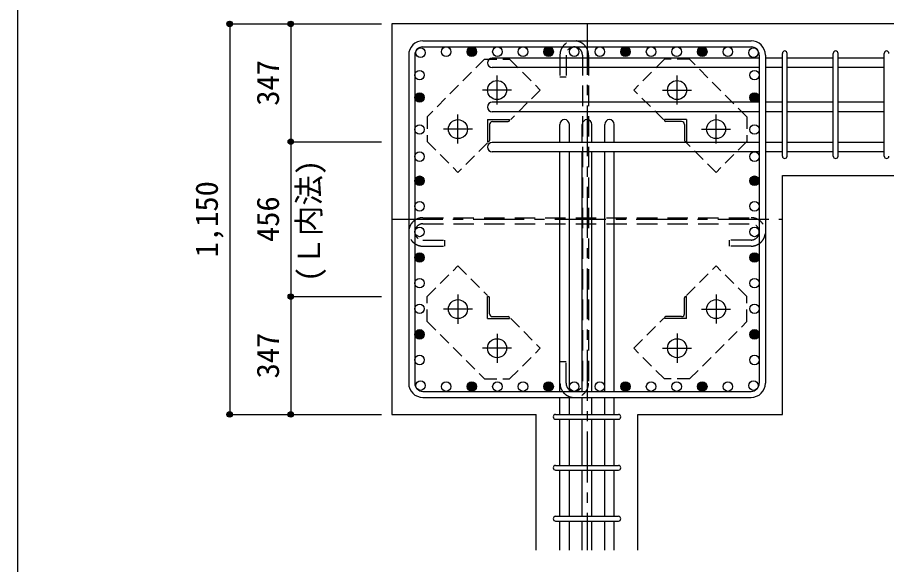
# Model space of a CAD drawing. Units: millimetres at full size, sheet at 1:30. Extents: x -5973 to 5954, y -4195 to 4201.
# Drawn here: x -5973 to -3414, y 1506 to 3117 of the extents above; entities that cross this region are included whole.
import ezdxf
from ezdxf.enums import TextEntityAlignment as Align

# ---------------------------------------------------------------- set-up
doc = ezdxf.new("R2010")
doc.units = ezdxf.units.MM
doc.header["$LTSCALE"] = 30
doc.header["$PDMODE"] = 32
doc.header["$PDSIZE"] = 15
for name, pattern in [('CHAIN1', [8, 5, -1, 1, -1]), ('DASHED1', [1.8, 1.2, -0.6]), ('DASHED2', [3, 2, -1])]:
    doc.linetypes.add(name, pattern=pattern)
for name, color, linetype in [('0-1', 2, 'Continuous'), ('0-2', 4, 'CHAIN1'), ('0-3', 4, 'Continuous'), ('0-4', 7, 'Continuous'), ('0-5', 7, 'Continuous'), ('0-6', 7, 'Continuous'), ('0-9', 4, 'DASHED1'), ('0-A', 4, 'Continuous'), ('0-C', 7, 'DASHED2'), ('0-D', 4, 'Continuous'), ('F-0_枠', 6, 'Continuous')]:
    doc.layers.add(name, color=color, linetype=linetype)
doc.styles.add('ＭＳ ゴシック', font='')
doc.styles.get('ＭＳ ゴシック').set_extended_font_data('MS Gothic')

msp = doc.modelspace()

# ---------------------------------------------------------------- linework, layer by layer
at = {"layer": '0-1'}
for p, q in [((-3320.8, 3098.3), (-4870.8, 3098.3)), ((-4870.8, 3098.3), (-4870.8, 1948.3)), ((-3720.8, 2651.8), (-3320.8, 2651.8)), ((-3720.8, 1948.3), (-3720.8, 2651.8)), ((-4870.8, 1948.3), (-4445.3, 1948.3)), ((-4445.3, 1548.3), (-4445.3, 1948.3)), ((-4146.3, 1548.3), (-4146.3, 1948.3)), ((-4146.3, 1948.3), (-3720.8, 1948.3))]:
    msp.add_line(p, q, dxfattribs=at)
at = {"layer": '0-2'}
for p, q in [((-4560.8, 2860.5), (-4560.8, 2946)), ((-4030.8, 2860.6), (-4030.8, 2946.1)), ((-4518.1, 2903.3), (-4603.6, 2903.3)), ((-4073.6, 2903.3), (-3988.1, 2903.3)), ((-4675.8, 2745.5), (-4675.8, 2831)), ((-3915.8, 2745.6), (-3915.8, 2831.1)), ((-4633.1, 2788.3), (-4718.6, 2788.3)), ((-3958.6, 2788.3), (-3873.1, 2788.3)), ((-4675.8, 2301), (-4675.8, 2215.5)), ((-3915.8, 2301.1), (-3915.8, 2215.6)), ((-4633, 2258.3), (-4718.5, 2258.3)), ((-3958.5, 2258.3), (-3873, 2258.3)), ((-4560.8, 2186), (-4560.8, 2100.5)), ((-4030.8, 2186.1), (-4030.8, 2100.6)), ((-4518, 2143.3), (-4603.5, 2143.3)), ((-4073.5, 2143.3), (-3988, 2143.3))]:
    msp.add_line(p, q, dxfattribs=at)
at = {"layer": '0-2', "color": 3, "linetype": 'Continuous'}
for centre in [(-4560.8, 2903.3), (-4030.8, 2903.3), (-4675.8, 2788.3), (-3915.8, 2788.3), (-4675.8, 2258.3), (-3915.8, 2258.3), (-4560.8, 2143.3), (-4030.8, 2143.3)]:
    msp.add_circle(centre, 28, dxfattribs=at)
at = {"layer": '0-3', "color": 3}
for centre in [(-4785.87, 3013.37), (-4710.48, 3016.3), (-4635.08, 3016.3), (-4559.69, 3016.3), (-4484.29, 3016.3), (-4408.89, 3016.3), (-4333.5, 3016.3), (-4258.1, 3016.3), (-4182.71, 3016.3), (-4107.31, 3016.3), (-4031.92, 3016.3), (-3956.52, 3016.3), (-3881.13, 3016.3), (-3805.73, 3013.37), (-4788.8, 2947.37), (-3802.8, 2947.37), (-4788.8, 2881.37), (-3802.8, 2881.37), (-4788.8, 2787.18), (-3802.8, 2787.18), (-4788.8, 2707.3), (-3802.8, 2707.3), (-4788.8, 2636.39), (-3802.8, 2636.39), (-4788.8, 2561), (-3802.8, 2561), (-4788.8, 2485.6), (-3802.8, 2485.6), (-4788.8, 2410.21), (-3802.8, 2410.21), (-4788.8, 2334.81), (-3802.8, 2334.81), (-4788.8, 2259.41), (-3802.8, 2259.41), (-4788.8, 2184.02), (-3802.8, 2184.02), (-4788.8, 2108.62), (-3802.8, 2108.62), (-4785.87, 2033.23), (-4710.48, 2030.3), (-4635.08, 2030.3), (-4559.69, 2030.3), (-4484.29, 2030.3), (-4408.89, 2030.3), (-4333.5, 2030.3), (-4258.1, 2030.3), (-4182.71, 2030.3), (-4107.31, 2030.3), (-4031.92, 2030.3), (-3956.52, 2030.3), (-3881.13, 2030.3), (-3805.73, 2033.23)]:
    msp.add_circle(centre, 14, dxfattribs=at)
at = {"layer": '0-3'}
for centre, radius in [((-4635.08, 3016.3), 12.6), ((-4635.08, 3016.3), 11.2), ((-4635.08, 3016.3), 9.8), ((-4635.08, 3016.3), 8.4), ((-4635.08, 3016.3), 7), ((-4635.08, 3016.3), 5.6), ((-4635.08, 3016.3), 4.2), ((-4408.89, 3016.3), 12.6), ((-4408.89, 3016.3), 11.2), ((-4408.89, 3016.3), 9.8), ((-4408.89, 3016.3), 8.4), ((-4408.89, 3016.3), 7), ((-4408.89, 3016.3), 5.6), ((-4408.89, 3016.3), 4.2), ((-4182.71, 3016.3), 12.6), ((-4182.71, 3016.3), 11.2), ((-4182.71, 3016.3), 9.8), ((-4182.71, 3016.3), 8.4), ((-4182.71, 3016.3), 7), ((-4182.71, 3016.3), 5.6), ((-4182.71, 3016.3), 4.2), ((-3956.52, 3016.3), 12.6), ((-3956.52, 3016.3), 11.2), ((-3956.52, 3016.3), 9.8), ((-3956.52, 3016.3), 8.4), ((-3956.52, 3016.3), 7), ((-3956.52, 3016.3), 5.6), ((-3956.52, 3016.3), 4.2), ((-4635.08, 3016.3), 2.8), ((-4635.08, 3016.3), 1.4), ((-4408.89, 3016.3), 2.8), ((-4408.89, 3016.3), 1.4), ((-4182.71, 3016.3), 2.8), ((-4182.71, 3016.3), 1.4), ((-3956.52, 3016.3), 2.8), ((-3956.52, 3016.3), 1.4), ((-4788.8, 2881.37), 12.6), ((-4788.8, 2881.37), 11.2), ((-3802.8, 2881.37), 12.6), ((-3802.8, 2881.37), 11.2), ((-4788.8, 2881.37), 9.8), ((-4788.8, 2881.37), 8.4), ((-4788.8, 2881.37), 7), ((-4788.8, 2881.37), 5.6), ((-4788.8, 2881.37), 4.2), ((-4788.8, 2881.37), 2.8), ((-4788.8, 2881.37), 1.4), ((-3802.8, 2881.37), 9.8), ((-3802.8, 2881.37), 8.4), ((-3802.8, 2881.37), 7), ((-3802.8, 2881.37), 5.6), ((-3802.8, 2881.37), 4.2), ((-3802.8, 2881.37), 2.8), ((-3802.8, 2881.37), 1.4), ((-4788.8, 2636.39), 12.6), ((-4788.8, 2636.39), 11.2), ((-4788.8, 2636.39), 9.8), ((-4788.8, 2636.39), 8.4), ((-4788.8, 2636.39), 7), ((-4788.8, 2636.39), 5.6), ((-4788.8, 2636.39), 4.2), ((-4788.8, 2636.39), 2.8), ((-4788.8, 2636.39), 1.4), ((-3802.8, 2636.39), 12.6), ((-3802.8, 2636.39), 11.2), ((-3802.8, 2636.39), 9.8), ((-3802.8, 2636.39), 8.4), ((-3802.8, 2636.39), 7), ((-3802.8, 2636.39), 5.6), ((-3802.8, 2636.39), 4.2), ((-3802.8, 2636.39), 2.8), ((-3802.8, 2636.39), 1.4), ((-4788.8, 2410.21), 12.6), ((-4788.8, 2410.21), 11.2), ((-4788.8, 2410.21), 9.8), ((-4788.8, 2410.21), 8.4), ((-4788.8, 2410.21), 7), ((-4788.8, 2410.21), 5.6), ((-4788.8, 2410.21), 4.2), ((-4788.8, 2410.21), 2.8), ((-4788.8, 2410.21), 1.4), ((-3802.8, 2410.21), 12.6), ((-3802.8, 2410.21), 11.2), ((-3802.8, 2410.21), 9.8), ((-3802.8, 2410.21), 8.4), ((-3802.8, 2410.21), 7), ((-3802.8, 2410.21), 5.6), ((-3802.8, 2410.21), 4.2), ((-3802.8, 2410.21), 2.8), ((-3802.8, 2410.21), 1.4), ((-4788.8, 2184.02), 12.6), ((-4788.8, 2184.02), 11.2), ((-4788.8, 2184.02), 9.8), ((-4788.8, 2184.02), 8.4), ((-4788.8, 2184.02), 7), ((-4788.8, 2184.02), 5.6), ((-4788.8, 2184.02), 4.2), ((-4788.8, 2184.02), 2.8), ((-4788.8, 2184.02), 1.4), ((-3802.8, 2184.02), 12.6), ((-3802.8, 2184.02), 11.2), ((-3802.8, 2184.02), 9.8), ((-3802.8, 2184.02), 8.4), ((-3802.8, 2184.02), 7), ((-3802.8, 2184.02), 5.6), ((-3802.8, 2184.02), 4.2), ((-3802.8, 2184.02), 2.8), ((-3802.8, 2184.02), 1.4), ((-4635.08, 2030.3), 12.6), ((-4635.08, 2030.3), 11.2), ((-4635.08, 2030.3), 9.8), ((-4635.08, 2030.3), 8.4), ((-4635.08, 2030.3), 7), ((-4635.08, 2030.3), 5.6), ((-4635.08, 2030.3), 4.2), ((-4635.08, 2030.3), 2.8), ((-4635.08, 2030.3), 1.4), ((-4408.89, 2030.3), 12.6), ((-4408.89, 2030.3), 11.2), ((-4408.89, 2030.3), 9.8), ((-4408.89, 2030.3), 8.4), ((-4408.89, 2030.3), 7), ((-4408.89, 2030.3), 5.6), ((-4408.89, 2030.3), 4.2), ((-4408.89, 2030.3), 2.8), ((-4408.89, 2030.3), 1.4), ((-4182.71, 2030.3), 12.6), ((-4182.71, 2030.3), 11.2), ((-4182.71, 2030.3), 9.8), ((-4182.71, 2030.3), 8.4), ((-4182.71, 2030.3), 7), ((-4182.71, 2030.3), 5.6), ((-4182.71, 2030.3), 4.2), ((-4182.71, 2030.3), 2.8), ((-4182.71, 2030.3), 1.4), ((-3956.52, 2030.3), 12.6), ((-3956.52, 2030.3), 11.2), ((-3956.52, 2030.3), 9.8), ((-3956.52, 2030.3), 8.4), ((-3956.52, 2030.3), 7), ((-3956.52, 2030.3), 5.6), ((-3956.52, 2030.3), 4.2), ((-3956.52, 2030.3), 2.8), ((-3956.52, 2030.3), 1.4)]:
    msp.add_circle(centre, radius, dxfattribs=at)
at = {"layer": '0-4'}
for p, q in [((-4778.8, 3048.3), (-3812.8, 3048.3)), ((-4778.8, 3030.3), (-3812.8, 3030.3)), ((-4820.8, 3006.3), (-4820.8, 2040.3)), ((-4802.8, 3006.3), (-4802.8, 2040.3)), ((-3788.8, 3006.3), (-3788.8, 2040.3)), ((-3770.8, 3006.3), (-3770.8, 2040.3)), ((-4778.8, 2016.3), (-3812.8, 2016.3)), ((-4778.8, 1998.3), (-3812.8, 1998.3))]:
    msp.add_line(p, q, dxfattribs=at)
for centre, radius, start, end in [((-4778.8, 3006.3), 42, 90, 180), ((-3812.8, 3006.3), 42, 0, 90), ((-4778.8, 3006.3), 24, 90, 180), ((-3812.8, 3006.3), 24, 0, 90), ((-4778.8, 2040.3), 42, 180, 270), ((-4778.8, 2040.3), 24, 180, 270), ((-4778.8, 2040.3), 24, 180, 270), ((-3812.8, 2040.3), 42, 270, 0), ((-3812.8, 2040.3), 24, 270, 0)]:
    msp.add_arc(centre, radius, start, end, dxfattribs=at)
at = {"layer": '0-5'}
for p, q in [((-3788.8, 2997.37), (-4574.8, 2997.37)), ((-3720.8, 2997.37), (-3770.8, 2997.37)), ((-3570.8, 2997.37), (-3706.8, 2997.37)), ((-3420.8, 2997.37), (-3556.8, 2997.37)), ((-3788.8, 2969.37), (-4574.8, 2969.37)), ((-3720.8, 2969.37), (-3770.8, 2969.37)), ((-3570.8, 2969.37), (-3706.8, 2969.37)), ((-3420.8, 2969.37), (-3556.8, 2969.37)), ((-3788.8, 2867.37), (-4574.8, 2867.37)), ((-3720.8, 2867.37), (-3770.8, 2867.37)), ((-3570.8, 2867.37), (-3706.8, 2867.37)), ((-3420.8, 2867.37), (-3556.8, 2867.37)), ((-3788.8, 2839.37), (-4574.8, 2839.37)), ((-3720.8, 2839.37), (-3770.8, 2839.37)), ((-3570.8, 2839.37), (-3706.8, 2839.37)), ((-3420.8, 2839.37), (-3556.8, 2839.37)), ((-4375.8, 2749.3), (-4375.8, 2802.3)), ((-4347.8, 2749.3), (-4347.8, 2802.3)), ((-4309.8, 2749.3), (-4309.8, 2802.3)), ((-4281.8, 2749.3), (-4281.8, 2802.3)), ((-4243.8, 2749.3), (-4243.8, 2802.3)), ((-4215.8, 2749.3), (-4215.8, 2802.3)), ((-3788.8, 2749.3), (-4574.8, 2749.3)), ((-3720.8, 2749.3), (-3770.8, 2749.3)), ((-3570.8, 2749.3), (-3706.8, 2749.3)), ((-3420.8, 2749.3), (-3556.8, 2749.3)), ((-3788.8, 2721.3), (-4574.8, 2721.3)), ((-4375.8, 2016.3), (-4375.8, 2721.3)), ((-4347.8, 2016.3), (-4347.8, 2721.3)), ((-4309.8, 2016.3), (-4309.8, 2721.3)), ((-4281.8, 2016.3), (-4281.8, 2721.3)), ((-4243.8, 2016.3), (-4243.8, 2721.3)), ((-4215.8, 2016.3), (-4215.8, 2721.3)), ((-3720.8, 2721.3), (-3770.8, 2721.3)), ((-3570.8, 2721.3), (-3706.8, 2721.3)), ((-3420.8, 2721.3), (-3556.8, 2721.3)), ((-4375.8, 1948.3), (-4375.8, 1998.3)), ((-4347.8, 1948.3), (-4347.8, 1998.3)), ((-4309.8, 1948.3), (-4309.8, 1998.3)), ((-4281.8, 1948.3), (-4281.8, 1998.3)), ((-4243.8, 1948.3), (-4243.8, 1998.3)), ((-4215.8, 1948.3), (-4215.8, 1998.3)), ((-4375.8, 1798.3), (-4375.8, 1934.3)), ((-4347.8, 1798.3), (-4347.8, 1934.3)), ((-4309.8, 1798.3), (-4309.8, 1934.3)), ((-4281.8, 1798.3), (-4281.8, 1934.3)), ((-4243.8, 1798.3), (-4243.8, 1934.3)), ((-4215.8, 1798.3), (-4215.8, 1934.3)), ((-4375.8, 1648.3), (-4375.8, 1784.3)), ((-4347.8, 1648.3), (-4347.8, 1784.3)), ((-4309.8, 1648.3), (-4309.8, 1784.3)), ((-4281.8, 1648.3), (-4281.8, 1784.3)), ((-4243.8, 1648.3), (-4243.8, 1784.3)), ((-4215.8, 1648.3), (-4215.8, 1784.3)), ((-4375.8, 1548.3), (-4375.8, 1634.3)), ((-4347.8, 1548.3), (-4347.8, 1634.3)), ((-4309.8, 1548.3), (-4309.8, 1634.3)), ((-4281.8, 1548.3), (-4281.8, 1634.3)), ((-4243.8, 1548.3), (-4243.8, 1634.3)), ((-4215.8, 1548.3), (-4215.8, 1634.3))]:
    msp.add_line(p, q, dxfattribs=at)
for centre, start, end in [((-4574.8, 2983.37), 90, 270), ((-4574.8, 2853.37), 90, 270), ((-4361.8, 2802.3), 0, 180), ((-4295.8, 2802.3), 0, 180), ((-4229.8, 2802.3), 0, 180), ((-4574.8, 2735.3), 90, 270)]:
    msp.add_arc(centre, 14, start, end, dxfattribs=at)
at = {"layer": '0-6'}
for p, q in [((-3720.8, 2708.8), (-3720.8, 3011.37)), ((-3706.8, 2708.8), (-3706.8, 3011.37)), ((-3570.8, 2708.8), (-3570.8, 3011.37)), ((-3556.8, 2708.8), (-3556.8, 3011.37)), ((-3420.8, 2708.8), (-3420.8, 3011.37)), ((-4388.3, 1948.3), (-4203.3, 1948.3)), ((-4388.3, 1934.3), (-4203.3, 1934.3)), ((-4388.3, 1798.3), (-4203.3, 1798.3)), ((-4388.3, 1784.3), (-4203.3, 1784.3)), ((-4388.3, 1648.3), (-4203.3, 1648.3)), ((-4388.3, 1634.3), (-4203.3, 1634.3))]:
    msp.add_line(p, q, dxfattribs=at)
for centre, start, end in [((-3713.8, 3011.37), 0, 180), ((-3713.8, 3011.37), 0, 180), ((-3713.8, 3011.37), 0, 180), ((-3713.8, 3011.37), 0, 180), ((-3563.8, 3011.37), 0, 180), ((-3413.8, 3011.37), 0, 180), ((-3713.8, 2708.8), 180, 0), ((-3713.8, 2708.8), 180, 0), ((-3713.8, 2708.8), 180, 0), ((-3713.8, 2708.8), 180, 0), ((-3563.8, 2708.8), 180, 0), ((-3413.8, 2708.8), 180, 0), ((-4388.3, 1941.3), 90, 270), ((-4388.3, 1941.3), 90, 270), ((-4388.3, 1941.3), 90, 270), ((-4388.3, 1941.3), 90, 270), ((-4203.3, 1941.3), 270, 90), ((-4203.3, 1941.3), 270, 90), ((-4203.3, 1941.3), 270, 90), ((-4203.3, 1941.3), 270, 90), ((-4388.3, 1791.3), 90, 270), ((-4203.3, 1791.3), 270, 90), ((-4388.3, 1641.3), 90, 270), ((-4203.3, 1641.3), 270, 90)]:
    msp.add_arc(centre, 7, start, end, dxfattribs=at)
at = {"layer": '0-9'}
for p, q in [((-4597.44, 2993.94), (-4766.44, 2824.94)), ((-4597.44, 2993.94), (-4523.9, 2993.94)), ((-4523.9, 2993.94), (-4433.39, 2903.43)), ((-3825.16, 2824.94), (-3994.16, 2993.94)), ((-4433.39, 2903.43), (-4520.52, 2816.3)), ((-4071.08, 2816.3), (-4158.21, 2903.43)), ((-3825.16, 2824.94), (-3825.16, 2751.4)), ((-4588.8, 2748.02), (-4675.93, 2660.89)), ((-3915.67, 2660.89), (-4002.8, 2748.02)), ((-3825.16, 2751.4), (-3915.67, 2660.89)), ((-4766.44, 2295.2), (-4675.93, 2385.71)), ((-4675.93, 2385.71), (-4588.8, 2298.58)), ((-4002.8, 2298.58), (-3915.67, 2385.71)), ((-4766.44, 2221.66), (-4766.44, 2295.2)), ((-4520.52, 2230.3), (-4433.39, 2143.17)), ((-4158.21, 2143.17), (-4071.08, 2230.3)), ((-4766.44, 2221.66), (-4597.44, 2052.66)), ((-3994.16, 2052.66), (-3825.16, 2221.66)), ((-4067.7, 2052.66), (-4158.21, 2143.17)), ((-3994.16, 2052.66), (-4067.7, 2052.66))]:
    msp.add_line(p, q, dxfattribs=at)
for points in [[(-3994.16, 2993.94), (-4067.7, 2993.94), (-4158.21, 2903.43)], [(-4766.44, 2824.94), (-4766.44, 2751.4), (-4675.93, 2660.89)], [(-3825.16, 2221.66), (-3825.16, 2295.2), (-3915.67, 2385.71)], [(-4597.44, 2052.66), (-4523.9, 2052.66), (-4433.39, 2143.17)]]:
    msp.add_lwpolyline(points, dxfattribs=at)
at = {"layer": '0-A'}
for p, q in [((-4588.8, 2816.3), (-4523.8, 2816.3)), ((-4588.8, 2816.3), (-4588.8, 2751.3)), ((-4523.8, 2816.3), (-4523.8, 2814.3)), ((-4002.8, 2816.3), (-4067.8, 2816.3)), ((-4067.8, 2814.3), (-4067.8, 2816.3)), ((-4002.8, 2816.3), (-4002.8, 2751.3)), ((-4582.8, 2801.8), (-4582.8, 2755.3)), ((-4574.3, 2810.3), (-4527.8, 2810.3)), ((-4017.3, 2810.3), (-4063.8, 2810.3)), ((-4008.8, 2801.8), (-4008.8, 2755.3)), ((-4586.8, 2751.3), (-4588.8, 2751.3)), ((-4002.8, 2751.3), (-4004.8, 2751.3)), ((-4588.8, 2295.3), (-4586.8, 2295.3)), ((-4588.8, 2230.3), (-4588.8, 2295.3)), ((-4582.8, 2244.8), (-4582.8, 2291.3)), ((-4008.8, 2244.8), (-4008.8, 2291.3)), ((-4004.8, 2295.3), (-4002.8, 2295.3)), ((-4002.8, 2230.3), (-4002.8, 2295.3)), ((-4588.8, 2230.3), (-4523.8, 2230.3)), ((-4574.3, 2236.3), (-4527.8, 2236.3)), ((-4523.8, 2232.3), (-4523.8, 2230.3)), ((-4067.8, 2230.3), (-4067.8, 2232.3)), ((-4002.8, 2230.3), (-4067.8, 2230.3)), ((-4017.3, 2236.3), (-4063.8, 2236.3))]:
    msp.add_line(p, q, dxfattribs=at)
for centre, radius, start, end in [((-4574.3, 2801.8), 8.5, 90, 180), ((-4527.8, 2814.3), 4, 270, 0), ((-4063.8, 2814.3), 4, 180, 270), ((-4017.3, 2801.8), 8.5, 0, 90), ((-4586.8, 2755.3), 4, 270, 0), ((-4004.8, 2755.3), 4, 180, 270), ((-4586.8, 2291.3), 4, 0, 90), ((-4004.8, 2291.3), 4, 90, 180), ((-4574.3, 2244.8), 8.5, 180, 270), ((-4527.8, 2232.3), 4, 0, 90), ((-4063.8, 2232.3), 4, 90, 180), ((-4017.3, 2244.8), 8.5, 270, 0)]:
    msp.add_arc(centre, radius, start, end, dxfattribs=at)
at = {"layer": '0-C'}
for p, q in [((-4375.5, 3006.3), (-4375.5, 2942.3)), ((-4357.5, 3006.3), (-4357.5, 2942.3)), ((-4309.5, 3006.3), (-4309.5, 2040.3)), ((-4291.5, 3006.3), (-4291.5, 2040.3)), ((-4375.5, 2942.3), (-4357.5, 2942.3)), ((-4778.8, 2527.6), (-3812.8, 2527.6)), ((-4778.8, 2509.6), (-3812.8, 2509.6)), ((-4778.8, 2461.6), (-4714.8, 2461.6)), ((-4714.8, 2443.6), (-4714.8, 2461.6)), ((-3812.8, 2461.6), (-3876.8, 2461.6)), ((-4778.8, 2443.6), (-4714.8, 2443.6)), ((-4357.5, 2040.3), (-4357.5, 2104.3))]:
    msp.add_line(p, q, dxfattribs=at)
for points in [[(-3812.8, 2443.6), (-3876.8, 2443.6), (-3876.8, 2461.6)], [(-4375.5, 2040.3), (-4375.5, 2104.3), (-4357.5, 2104.3)]]:
    msp.add_lwpolyline(points, dxfattribs=at)
for centre, radius, start, end in [((-4333.5, 3006.3), 42, 0, 180), ((-4333.5, 3006.3), 24, 0, 180), ((-4778.8, 2485.6), 42, 90, 270), ((-4778.8, 2485.6), 24, 90, 270), ((-3812.8, 2485.6), 42, 270, 90), ((-3812.8, 2485.6), 24, 270, 90), ((-4333.5, 2040.3), 42, 180, 0), ((-4333.5, 2040.3), 24, 180, 0)]:
    msp.add_arc(centre, radius, start, end, dxfattribs=at)
at = {"layer": '0-D'}
for p, q in [((-5347.84, 3098.3), (-5167.84, 3098.3)), ((-5347.84, 3098.3), (-5167.84, 3098.3)), ((-5347.84, 3098.3), (-5347.84, 1948.3)), ((-5167.84, 3098.3), (-5167.84, 2751.3)), ((-5167.84, 3098.3), (-4900.8, 3098.3)), ((-5167.84, 2751.3), (-4900.8, 2751.3)), ((-5167.84, 2751.3), (-5167.84, 2295.3)), ((-5167.84, 2295.3), (-4900.8, 2295.3)), ((-5167.84, 2295.3), (-5167.84, 1948.3)), ((-5347.84, 1948.3), (-5167.84, 1948.3)), ((-5167.84, 1948.3), (-4900.8, 1948.3)), ((-5167.84, 1948.3), (-4900.8, 1948.3))]:
    msp.add_line(p, q, dxfattribs=at)
at = {"layer": '0-D', "linetype": 'CHAIN1'}
for p, q in [((-4295.8, 3098.3), (-4295.8, 1548.3)), ((-4870.8, 2523.3), (-3720.8, 2523.3))]:
    msp.add_line(p, q, dxfattribs=at)
at = {"layer": '0-D'}
for centre, radius in [((-5347.84, 3098.3), 8), ((-5347.84, 3098.3), 7.2), ((-5347.84, 3098.3), 6.4), ((-5347.84, 3098.3), 5.6), ((-5347.84, 3098.3), 4.8), ((-5347.84, 3098.3), 4), ((-5347.84, 3098.3), 3.2), ((-5347.84, 3098.3), 2.4), ((-5347.84, 3098.3), 1.6), ((-5347.84, 3098.3), 0.8), ((-5167.84, 3098.3), 8), ((-5167.84, 3098.3), 7.2), ((-5167.84, 3098.3), 6.4), ((-5167.84, 3098.3), 5.6), ((-5167.84, 3098.3), 4.8), ((-5167.84, 3098.3), 4), ((-5167.84, 3098.3), 3.2), ((-5167.84, 3098.3), 2.4), ((-5167.84, 3098.3), 1.6), ((-5167.84, 3098.3), 0.8), ((-5167.84, 2751.3), 8), ((-5167.84, 2751.3), 7.2), ((-5167.84, 2751.3), 6.4), ((-5167.84, 2751.3), 5.6), ((-5167.84, 2751.3), 4.8), ((-5167.84, 2751.3), 4), ((-5167.84, 2751.3), 3.2), ((-5167.84, 2751.3), 2.4), ((-5167.84, 2751.3), 1.6), ((-5167.84, 2751.3), 0.8), ((-5167.84, 2295.3), 8), ((-5167.84, 2295.3), 7.2), ((-5167.84, 2295.3), 6.4), ((-5167.84, 2295.3), 5.6), ((-5167.84, 2295.3), 4.8), ((-5167.84, 2295.3), 4), ((-5167.84, 2295.3), 3.2), ((-5167.84, 2295.3), 2.4), ((-5167.84, 2295.3), 1.6), ((-5167.84, 2295.3), 0.8), ((-5347.84, 1948.3), 8), ((-5347.84, 1948.3), 7.2), ((-5347.84, 1948.3), 6.4), ((-5347.84, 1948.3), 5.6), ((-5347.84, 1948.3), 4.8), ((-5347.84, 1948.3), 4), ((-5347.84, 1948.3), 3.2), ((-5347.84, 1948.3), 2.4), ((-5347.84, 1948.3), 1.6), ((-5347.84, 1948.3), 0.8), ((-5167.84, 1948.3), 8), ((-5167.84, 1948.3), 7.2), ((-5167.84, 1948.3), 6.4), ((-5167.84, 1948.3), 5.6), ((-5167.84, 1948.3), 4.8), ((-5167.84, 1948.3), 4), ((-5167.84, 1948.3), 3.2), ((-5167.84, 1948.3), 2.4), ((-5167.84, 1948.3), 1.6), ((-5167.84, 1948.3), 0.8)]:
    msp.add_circle(centre, radius, dxfattribs=at)
at = {"layer": '0-D', "color": 7}
for p in [(-5347.84, 3098.3), (-5347.84, 3098.3), (-5167.84, 3098.3), (-5167.84, 3098.3), (-5167.84, 2751.3), (-5167.84, 2751.3), (-5167.84, 2295.3), (-5167.84, 2295.3), (-5347.84, 1948.3), (-5167.84, 1948.3), (-5167.84, 1948.3)]:
    msp.add_point(p, dxfattribs=at)
at = {"layer": 'F-0_枠'}
msp.add_line((-5972.88, 4201.15), (-5972.88, -4195.24), dxfattribs=at)

# ---------------------------------------------------------------- texts
at = {"layer": '0-D', "style": 'ＭＳ ゴシック'}
for s, p in [('347', (-5182.84, 2857.3)), ('(Ｌ内法)', (-5061.86, 2338.27)), ('1,150', (-5362.84, 2410.8)), ('456', (-5182.84, 2455.8)), ('347', (-5182.84, 2054.3))]:
    msp.add_text(s, height=65.98, rotation=90, dxfattribs=at).set_placement(p, align=Align.BOTTOM_LEFT)

doc.saveas('drawing.dxf')
